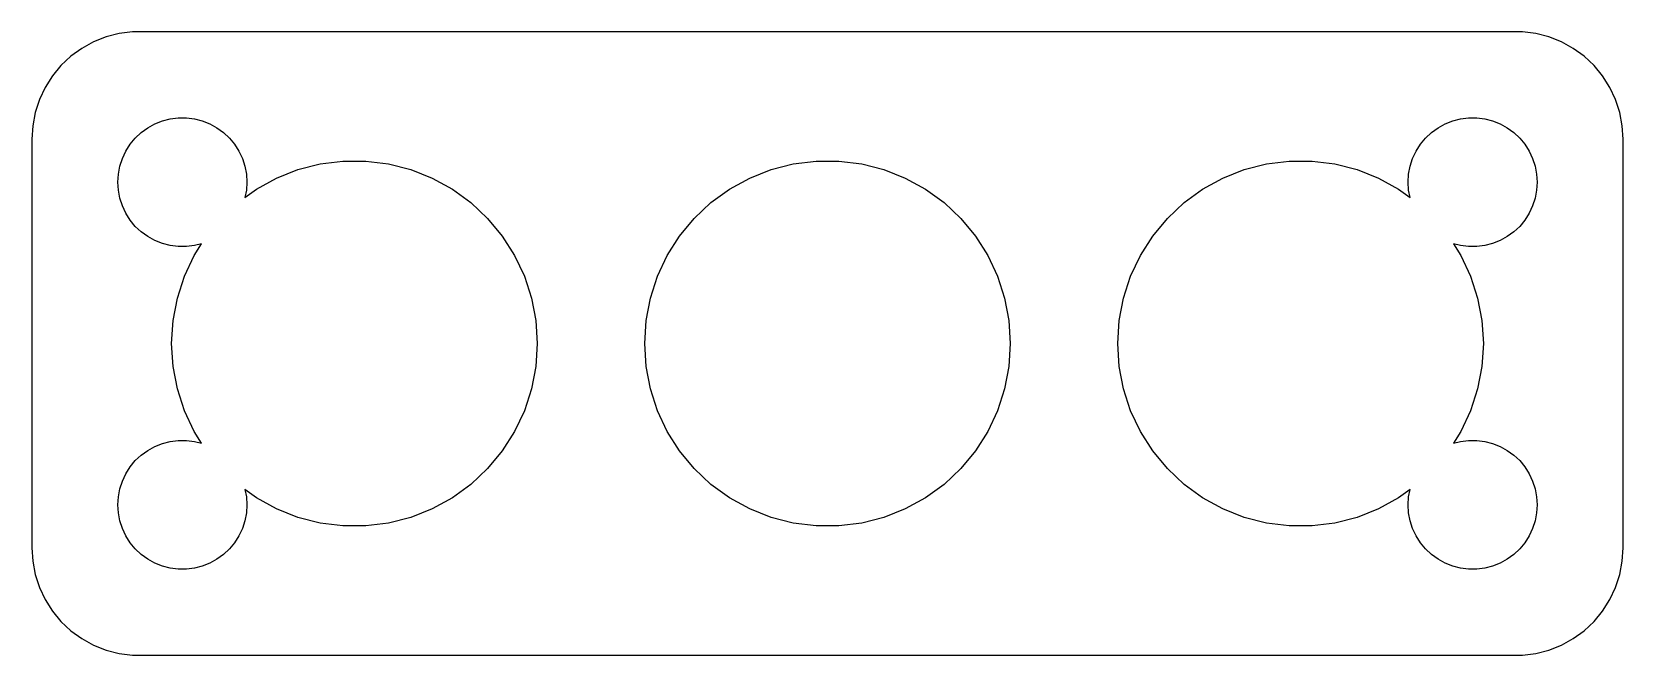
# Model space of a CAD drawing. Header units: metres. Extents: x -37 to 37, y 24.5 to 53.5.
import ezdxf

# ---------------------------------------------------------------- set-up
doc = ezdxf.new("R2010")
doc.units = ezdxf.units.M

msp = doc.modelspace()

# ---------------------------------------------------------------- linework, layer by layer
for p, q in [((-32.9369, 53.4114), (-33.5451, 53.2553)), ((-32.3139, 53.4901), (-32.9369, 53.4114)), ((32.3139, 53.4901), (-32.3139, 53.4901)), ((32.9369, 53.4114), (32.3139, 53.4901)), ((33.5451, 53.2553), (32.9369, 53.4114)), ((-34.6791, 52.7216), (-35.1871, 52.3526)), ((-34.1289, 53.0241), (-34.6791, 52.7216)), ((-33.5451, 53.2553), (-34.1289, 53.0241)), ((34.1289, 53.0241), (33.5451, 53.2553)), ((34.6791, 52.7216), (34.1289, 53.0241)), ((35.1871, 52.3526), (34.6791, 52.7216)), ((-35.6448, 51.9227), (-36.0451, 51.4389)), ((-35.1871, 52.3526), (-35.6448, 51.9227)), ((35.6448, 51.9227), (35.1871, 52.3526)), ((36.0451, 51.4389), (35.6448, 51.9227)), ((-36.0451, 51.4389), (-36.3815, 50.9088)), ((36.3815, 50.9088), (36.0451, 51.4389)), ((-36.6489, 50.3406), (-36.8429, 49.7434)), ((-36.3815, 50.9088), (-36.6489, 50.3406)), ((36.6489, 50.3406), (36.3815, 50.9088)), ((36.8429, 49.7434), (36.6489, 50.3406)), ((-36.8429, 49.7434), (-36.9606, 49.1267)), ((36.9606, 49.1267), (36.8429, 49.7434)), ((-36.9606, 49.1267), (-37, 48.5)), ((-31.9123, 48.8115), (-31.6075, 49.033)), ((-31.6075, 49.033), (-31.2773, 49.2145)), ((-31.2773, 49.2145), (-30.927, 49.3532)), ((-30.927, 49.3532), (-30.5621, 49.4469)), ((-30.5621, 49.4469), (-30.1884, 49.4941)), ((-30.1884, 49.4941), (-29.8116, 49.4941)), ((-29.8116, 49.4941), (-29.4379, 49.4469)), ((-29.4379, 49.4469), (-29.0729, 49.3532)), ((-29.0729, 49.3532), (-28.7227, 49.2145)), ((-28.7227, 49.2145), (-28.3925, 49.033)), ((-28.3925, 49.033), (-28.0877, 48.8115)), ((28.0877, 48.8115), (28.3925, 49.033)), ((28.3925, 49.033), (28.7227, 49.2145)), ((28.7227, 49.2145), (29.0729, 49.3532)), ((29.0729, 49.3532), (29.4379, 49.4469)), ((29.4379, 49.4469), (29.8116, 49.4941)), ((29.8116, 49.4941), (30.1884, 49.4941)), ((30.1884, 49.4941), (30.5621, 49.4469)), ((30.5621, 49.4469), (30.927, 49.3532)), ((30.927, 49.3532), (31.2773, 49.2145)), ((31.2773, 49.2145), (31.6075, 49.033)), ((31.6075, 49.033), (31.9123, 48.8115)), ((37, 48.5), (36.9606, 49.1267)), ((-37, 48.5), (-37, 29.5)), ((-32.6289, 47.9453), (-32.427, 48.2634)), ((-32.427, 48.2634), (-32.1869, 48.5536)), ((-32.1869, 48.5536), (-31.9123, 48.8115)), ((-28.0877, 48.8115), (-27.8131, 48.5536)), ((-27.8131, 48.5536), (-27.5729, 48.2634)), ((-27.5729, 48.2634), (-27.3711, 47.9453)), ((27.3711, 47.9453), (27.5729, 48.2634)), ((27.5729, 48.2634), (27.8131, 48.5536)), ((27.8131, 48.5536), (28.0877, 48.8115)), ((31.9123, 48.8115), (32.1869, 48.5536)), ((32.1869, 48.5536), (32.427, 48.2634)), ((32.427, 48.2634), (32.6289, 47.9453)), ((37, 29.5), (37, 48.5)), ((-32.9057, 47.2461), (-32.7893, 47.6044)), ((-32.7893, 47.6044), (-32.6289, 47.9453)), ((-27.3711, 47.9453), (-27.2107, 47.6044)), ((-27.2107, 47.6044), (-27.0942, 47.2461)), ((-23.5927, 47.3494), (-22.5337, 47.4832)), ((-22.5337, 47.4832), (-21.4663, 47.4832)), ((-21.4663, 47.4832), (-20.4073, 47.3494)), ((-1.59273, 47.3494), (-0.53371, 47.4832)), ((-0.53371, 47.4832), (0.53371, 47.4832)), ((0.53371, 47.4832), (1.59273, 47.3494)), ((20.4073, 47.3494), (21.4663, 47.4832)), ((21.4663, 47.4832), (22.5337, 47.4832)), ((22.5337, 47.4832), (23.5927, 47.3494)), ((27.0942, 47.2461), (27.2107, 47.6044)), ((27.2107, 47.6044), (27.3711, 47.9453)), ((32.6289, 47.9453), (32.7893, 47.6044)), ((32.7893, 47.6044), (32.9057, 47.2461)), ((-33, 46.5), (-32.9763, 46.876)), ((-32.9763, 46.876), (-32.9057, 47.2461)), ((-27.0942, 47.2461), (-27.0237, 46.876)), ((-27.0237, 46.876), (-27, 46.5)), ((-26.5545, 46.1768), (-25.6191, 46.691)), ((-25.6191, 46.691), (-24.6266, 47.084)), ((-24.6266, 47.084), (-23.5927, 47.3494)), ((-20.4073, 47.3494), (-19.3734, 47.084)), ((-19.3734, 47.084), (-18.3809, 46.691)), ((-18.3809, 46.691), (-17.4455, 46.1768)), ((-4.55452, 46.1768), (-3.61911, 46.691)), ((-3.61911, 46.691), (-2.62663, 47.084)), ((-2.62663, 47.084), (-1.59273, 47.3494)), ((1.59273, 47.3494), (2.62663, 47.084)), ((2.62663, 47.084), (3.61911, 46.691)), ((3.61911, 46.691), (4.55452, 46.1768)), ((17.4455, 46.1768), (18.3809, 46.691)), ((18.3809, 46.691), (19.3734, 47.084)), ((19.3734, 47.084), (20.4073, 47.3494)), ((23.5927, 47.3494), (24.6266, 47.084)), ((24.6266, 47.084), (25.6191, 46.691)), ((25.6191, 46.691), (26.5545, 46.1768)), ((27, 46.5), (27.0237, 46.876)), ((27.0237, 46.876), (27.0942, 47.2461)), ((32.9057, 47.2461), (32.9763, 46.876)), ((32.9763, 46.876), (33, 46.5)), ((-32.9763, 46.124), (-33, 46.5)), ((-32.9057, 45.7539), (-32.9763, 46.124)), ((-27.0874, 45.7896), (-26.5545, 46.1768)), ((-27.0237, 46.124), (-27.0874, 45.7896)), ((-27, 46.5), (-27.0237, 46.124)), ((-17.4455, 46.1768), (-16.5819, 45.5494)), ((-5.41809, 45.5494), (-4.55452, 46.1768)), ((4.55452, 46.1768), (5.41809, 45.5494)), ((16.5819, 45.5494), (17.4455, 46.1768)), ((26.5545, 46.1768), (27.0874, 45.7896)), ((27.0237, 46.124), (27, 46.5)), ((27.0874, 45.7896), (27.0237, 46.124)), ((32.9763, 46.124), (32.9057, 45.7539)), ((33, 46.5), (32.9763, 46.124)), ((-32.7893, 45.3956), (-32.9057, 45.7539)), ((-32.6289, 45.0547), (-32.7893, 45.3956)), ((-16.5819, 45.5494), (-15.8038, 44.8186)), ((-6.19623, 44.8186), (-5.41809, 45.5494)), ((5.41809, 45.5494), (6.19623, 44.8186)), ((15.8038, 44.8186), (16.5819, 45.5494)), ((32.7893, 45.3956), (32.6289, 45.0547)), ((32.9057, 45.7539), (32.7893, 45.3956)), ((-32.427, 44.7366), (-32.6289, 45.0547)), ((-32.1869, 44.4464), (-32.427, 44.7366)), ((-31.9123, 44.1884), (-32.1869, 44.4464)), ((-15.8038, 44.8186), (-15.1234, 43.9962)), ((-6.87663, 43.9962), (-6.19623, 44.8186)), ((6.19623, 44.8186), (6.87663, 43.9962)), ((15.1234, 43.9962), (15.8038, 44.8186)), ((32.1869, 44.4464), (31.9123, 44.1884)), ((32.427, 44.7366), (32.1869, 44.4464)), ((32.6289, 45.0547), (32.427, 44.7366)), ((-31.6075, 43.967), (-31.9123, 44.1884)), ((-31.2773, 43.7855), (-31.6075, 43.967)), ((-30.927, 43.6468), (-31.2773, 43.7855)), ((-15.1234, 43.9962), (-14.5514, 43.0949)), ((-7.44859, 43.0949), (-6.87663, 43.9962)), ((6.87663, 43.9962), (7.44859, 43.0949)), ((14.5514, 43.0949), (15.1234, 43.9962)), ((31.2773, 43.7855), (30.927, 43.6468)), ((31.6075, 43.967), (31.2773, 43.7855)), ((31.9123, 44.1884), (31.6075, 43.967)), ((-30.5621, 43.5531), (-30.927, 43.6468)), ((-30.1884, 43.5059), (-30.5621, 43.5531)), ((-29.8116, 43.5059), (-30.1884, 43.5059)), ((-29.9031, 42.129), (-29.4486, 43.0949)), ((-29.4379, 43.5531), (-29.8116, 43.5059)), ((-29.4486, 43.0949), (-29.1033, 43.639)), ((-29.1033, 43.639), (-29.4379, 43.5531)), ((-14.5514, 43.0949), (-14.0969, 42.129)), ((-7.90309, 42.129), (-7.44859, 43.0949)), ((7.44859, 43.0949), (7.90309, 42.129)), ((14.0969, 42.129), (14.5514, 43.0949)), ((29.4379, 43.5531), (29.1033, 43.639)), ((29.1033, 43.639), (29.4486, 43.0949)), ((29.8116, 43.5059), (29.4379, 43.5531)), ((29.4486, 43.0949), (29.9031, 42.129)), ((30.1884, 43.5059), (29.8116, 43.5059)), ((30.5621, 43.5531), (30.1884, 43.5059)), ((30.927, 43.6468), (30.5621, 43.5531)), ((-30.233, 41.1139), (-29.9031, 42.129)), ((-14.0969, 42.129), (-13.767, 41.1139)), ((-8.23296, 41.1139), (-7.90309, 42.129)), ((7.90309, 42.129), (8.23296, 41.1139)), ((13.767, 41.1139), (14.0969, 42.129)), ((29.9031, 42.129), (30.233, 41.1139)), ((-30.433, 40.0653), (-30.233, 41.1139)), ((-13.767, 41.1139), (-13.567, 40.0653)), ((-8.43297, 40.0653), (-8.23296, 41.1139)), ((8.23296, 41.1139), (8.43297, 40.0653)), ((13.567, 40.0653), (13.767, 41.1139)), ((30.233, 41.1139), (30.433, 40.0653)), ((-30.5, 39), (-30.433, 40.0653)), ((-13.567, 40.0653), (-13.5, 39)), ((-8.5, 39), (-8.43297, 40.0653)), ((8.43297, 40.0653), (8.5, 39)), ((13.5, 39), (13.567, 40.0653)), ((30.433, 40.0653), (30.5, 39)), ((-30.433, 37.9347), (-30.5, 39)), ((-13.5, 39), (-13.567, 37.9347)), ((-8.43297, 37.9347), (-8.5, 39)), ((8.5, 39), (8.43297, 37.9347)), ((13.567, 37.9347), (13.5, 39)), ((30.5, 39), (30.433, 37.9347)), ((-30.233, 36.8861), (-30.433, 37.9347)), ((-13.567, 37.9347), (-13.767, 36.8861)), ((-8.23296, 36.8861), (-8.43297, 37.9347)), ((8.43297, 37.9347), (8.23296, 36.8861)), ((13.767, 36.8861), (13.567, 37.9347)), ((30.433, 37.9347), (30.233, 36.8861)), ((-29.9031, 35.871), (-30.233, 36.8861)), ((-13.767, 36.8861), (-14.0969, 35.871)), ((-7.90309, 35.871), (-8.23296, 36.8861)), ((8.23296, 36.8861), (7.90309, 35.871)), ((14.0969, 35.871), (13.767, 36.8861)), ((30.233, 36.8861), (29.9031, 35.871)), ((-29.4486, 34.9051), (-29.9031, 35.871)), ((-14.0969, 35.871), (-14.5514, 34.9051)), ((-7.44859, 34.9051), (-7.90309, 35.871)), ((7.90309, 35.871), (7.44859, 34.9051)), ((14.5514, 34.9051), (14.0969, 35.871)), ((29.9031, 35.871), (29.4486, 34.9051)), ((-29.1033, 34.361), (-29.4486, 34.9051)), ((-14.5514, 34.9051), (-15.1234, 34.0038)), ((-6.87663, 34.0038), (-7.44859, 34.9051)), ((7.44859, 34.9051), (6.87663, 34.0038)), ((15.1234, 34.0038), (14.5514, 34.9051)), ((29.4486, 34.9051), (29.1033, 34.361)), ((-31.6075, 34.033), (-31.2773, 34.2145)), ((-31.2773, 34.2145), (-30.927, 34.3532)), ((-30.927, 34.3532), (-30.5621, 34.4469)), ((-30.5621, 34.4469), (-30.1884, 34.4941)), ((-30.1884, 34.4941), (-29.8116, 34.4941)), ((-29.8116, 34.4941), (-29.4379, 34.4469)), ((-29.4379, 34.4469), (-29.1033, 34.361)), ((29.1033, 34.361), (29.4379, 34.4469)), ((29.4379, 34.4469), (29.8116, 34.4941)), ((29.8116, 34.4941), (30.1884, 34.4941)), ((30.1884, 34.4941), (30.5621, 34.4469)), ((30.5621, 34.4469), (30.927, 34.3532)), ((30.927, 34.3532), (31.2773, 34.2145)), ((31.2773, 34.2145), (31.6075, 34.033)), ((-32.427, 33.2634), (-32.1869, 33.5536)), ((-32.1869, 33.5536), (-31.9123, 33.8116)), ((-31.9123, 33.8116), (-31.6075, 34.033)), ((-15.1234, 34.0038), (-15.8038, 33.1814)), ((-6.19623, 33.1814), (-6.87663, 34.0038)), ((6.87663, 34.0038), (6.19623, 33.1814)), ((15.8038, 33.1814), (15.1234, 34.0038)), ((31.6075, 34.033), (31.9123, 33.8116)), ((31.9123, 33.8116), (32.1869, 33.5536)), ((32.1869, 33.5536), (32.427, 33.2634)), ((-32.9057, 32.2461), (-32.7893, 32.6044)), ((-32.7893, 32.6044), (-32.6289, 32.9453)), ((-32.6289, 32.9453), (-32.427, 33.2634)), ((-15.8038, 33.1814), (-16.5819, 32.4506)), ((-5.41809, 32.4506), (-6.19623, 33.1814)), ((6.19623, 33.1814), (5.41809, 32.4506)), ((16.5819, 32.4506), (15.8038, 33.1814)), ((32.427, 33.2634), (32.6289, 32.9453)), ((32.6289, 32.9453), (32.7893, 32.6044)), ((32.7893, 32.6044), (32.9057, 32.2461)), ((-33, 31.5), (-32.9763, 31.876)), ((-32.9763, 31.876), (-32.9057, 32.2461)), ((-26.5545, 31.8232), (-27.0874, 32.2104)), ((-27.0874, 32.2104), (-27.0237, 31.876)), ((-27.0237, 31.876), (-27, 31.5)), ((-25.6191, 31.309), (-26.5545, 31.8232)), ((-17.4455, 31.8232), (-18.3809, 31.309)), ((-16.5819, 32.4506), (-17.4455, 31.8232)), ((-4.55452, 31.8232), (-5.41809, 32.4506)), ((-3.61911, 31.309), (-4.55452, 31.8232)), ((4.55452, 31.8232), (3.61911, 31.309)), ((5.41809, 32.4506), (4.55452, 31.8232)), ((17.4455, 31.8232), (16.5819, 32.4506)), ((18.3809, 31.309), (17.4455, 31.8232)), ((26.5545, 31.8232), (25.6191, 31.309)), ((27.0874, 32.2104), (26.5545, 31.8232)), ((27, 31.5), (27.0237, 31.876)), ((27.0237, 31.876), (27.0874, 32.2104)), ((32.9057, 32.2461), (32.9763, 31.876)), ((32.9763, 31.876), (33, 31.5)), ((-32.9763, 31.124), (-33, 31.5)), ((-32.9057, 30.7539), (-32.9763, 31.124)), ((-27.0237, 31.124), (-27.0942, 30.7539)), ((-27, 31.5), (-27.0237, 31.124)), ((-24.6266, 30.916), (-25.6191, 31.309)), ((-18.3809, 31.309), (-19.3734, 30.916)), ((-2.62663, 30.916), (-3.61911, 31.309)), ((3.61911, 31.309), (2.62663, 30.916)), ((19.3734, 30.916), (18.3809, 31.309)), ((25.6191, 31.309), (24.6266, 30.916)), ((27.0237, 31.124), (27, 31.5)), ((27.0942, 30.7539), (27.0237, 31.124)), ((32.9763, 31.124), (32.9057, 30.7539)), ((33, 31.5), (32.9763, 31.124)), ((-32.7893, 30.3956), (-32.9057, 30.7539)), ((-32.6289, 30.0547), (-32.7893, 30.3956)), ((-27.2107, 30.3956), (-27.3711, 30.0547)), ((-27.0942, 30.7539), (-27.2107, 30.3956)), ((-23.5927, 30.6506), (-24.6266, 30.916)), ((-22.5337, 30.5168), (-23.5927, 30.6506)), ((-21.4663, 30.5168), (-22.5337, 30.5168)), ((-20.4073, 30.6506), (-21.4663, 30.5168)), ((-19.3734, 30.916), (-20.4073, 30.6506)), ((-1.59273, 30.6506), (-2.62663, 30.916)), ((-0.53371, 30.5168), (-1.59273, 30.6506)), ((0.53371, 30.5168), (-0.53371, 30.5168)), ((1.59273, 30.6506), (0.53371, 30.5168)), ((2.62663, 30.916), (1.59273, 30.6506)), ((20.4073, 30.6506), (19.3734, 30.916)), ((21.4663, 30.5168), (20.4073, 30.6506)), ((22.5337, 30.5168), (21.4663, 30.5168)), ((23.5927, 30.6506), (22.5337, 30.5168)), ((24.6266, 30.916), (23.5927, 30.6506)), ((27.2107, 30.3956), (27.0942, 30.7539)), ((27.3711, 30.0547), (27.2107, 30.3956)), ((32.7893, 30.3956), (32.6289, 30.0547)), ((32.9057, 30.7539), (32.7893, 30.3956)), ((-32.427, 29.7366), (-32.6289, 30.0547)), ((-32.1869, 29.4464), (-32.427, 29.7366)), ((-27.5729, 29.7366), (-27.8131, 29.4464)), ((-27.3711, 30.0547), (-27.5729, 29.7366)), ((27.5729, 29.7366), (27.3711, 30.0547)), ((27.8131, 29.4464), (27.5729, 29.7366)), ((32.427, 29.7366), (32.1869, 29.4464)), ((32.6289, 30.0547), (32.427, 29.7366)), ((-37, 29.5), (-36.9606, 28.8733)), ((-36.9606, 28.8733), (-36.8429, 28.2566)), ((-31.9123, 29.1885), (-32.1869, 29.4464)), ((-31.6075, 28.967), (-31.9123, 29.1885)), ((-31.2773, 28.7855), (-31.6075, 28.967)), ((-28.3925, 28.967), (-28.7227, 28.7855)), ((-28.0877, 29.1885), (-28.3925, 28.967)), ((-27.8131, 29.4464), (-28.0877, 29.1885)), ((28.0877, 29.1885), (27.8131, 29.4464)), ((28.3925, 28.967), (28.0877, 29.1885)), ((28.7227, 28.7855), (28.3925, 28.967)), ((31.6075, 28.967), (31.2773, 28.7855)), ((31.9123, 29.1885), (31.6075, 28.967)), ((32.1869, 29.4464), (31.9123, 29.1885)), ((36.8429, 28.2566), (36.9606, 28.8733)), ((36.9606, 28.8733), (37, 29.5)), ((-36.8429, 28.2566), (-36.6489, 27.6594)), ((-30.927, 28.6468), (-31.2773, 28.7855)), ((-30.5621, 28.5531), (-30.927, 28.6468)), ((-30.1884, 28.5059), (-30.5621, 28.5531)), ((-29.8116, 28.5059), (-30.1884, 28.5059)), ((-29.4379, 28.5531), (-29.8116, 28.5059)), ((-29.0729, 28.6468), (-29.4379, 28.5531)), ((-28.7227, 28.7855), (-29.0729, 28.6468)), ((29.0729, 28.6468), (28.7227, 28.7855)), ((29.4379, 28.5531), (29.0729, 28.6468)), ((29.8116, 28.5059), (29.4379, 28.5531)), ((30.1884, 28.5059), (29.8116, 28.5059)), ((30.5621, 28.5531), (30.1884, 28.5059)), ((30.927, 28.6468), (30.5621, 28.5531)), ((31.2773, 28.7855), (30.927, 28.6468)), ((36.6489, 27.6594), (36.8429, 28.2566)), ((-36.6489, 27.6594), (-36.3815, 27.0912)), ((36.3815, 27.0912), (36.6489, 27.6594)), ((-36.3815, 27.0912), (-36.0451, 26.5611)), ((36.0451, 26.5611), (36.3815, 27.0912)), ((-36.0451, 26.5611), (-35.6448, 26.0773)), ((-35.6448, 26.0773), (-35.1871, 25.6474)), ((35.1871, 25.6474), (35.6448, 26.0773)), ((35.6448, 26.0773), (36.0451, 26.5611)), ((-35.1871, 25.6474), (-34.6791, 25.2784)), ((-34.6791, 25.2784), (-34.1289, 24.9759)), ((34.1289, 24.9759), (34.6791, 25.2784)), ((34.6791, 25.2784), (35.1871, 25.6474)), ((-34.1289, 24.9759), (-33.5451, 24.7447)), ((-33.5451, 24.7447), (-32.9369, 24.5886)), ((-32.9369, 24.5886), (-32.3139, 24.5099)), ((-32.3139, 24.5099), (32.3139, 24.5099)), ((32.3139, 24.5099), (32.9369, 24.5886)), ((32.9369, 24.5886), (33.5451, 24.7447)), ((33.5451, 24.7447), (34.1289, 24.9759))]:
    msp.add_line(p, q)

doc.saveas('drawing.dxf')
